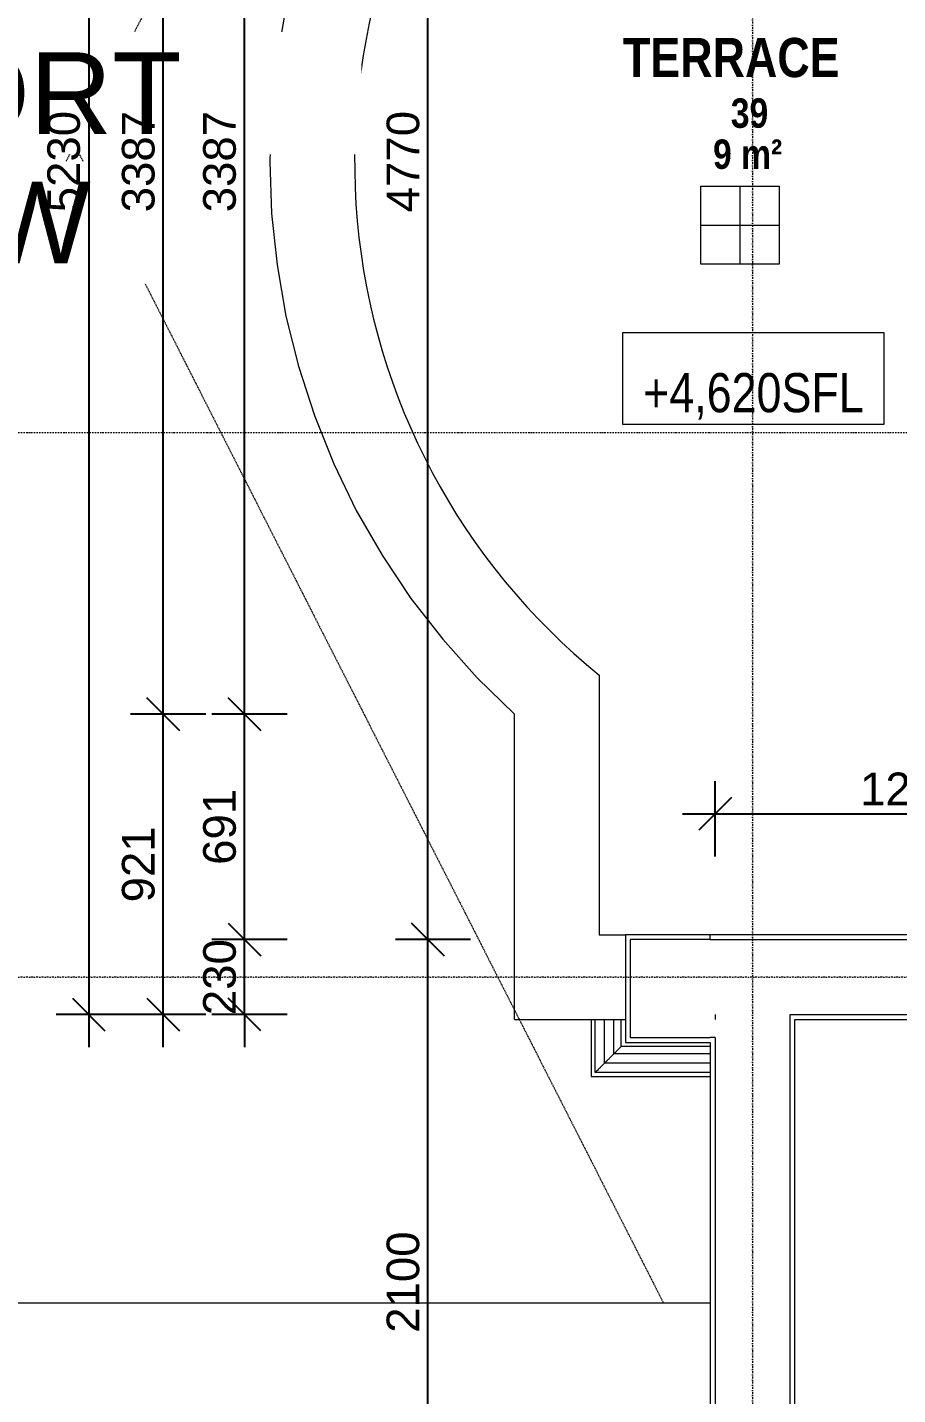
# Model space of a CAD drawing. Header units: millimetres. Extents: x -21051 to 202668, y -15646 to 13691.
# Drawn here: x 49164 to 51832, y -4788 to -596 of the extents above; entities that cross this region are included whole.
import ezdxf

# ---------------------------------------------------------------- set-up
doc = ezdxf.new("R2010")
doc.units = ezdxf.units.MM
for name, pattern in [('Dash dot', [15.875, 6.35, -4.7625, 0, -4.7625]), ('Hidden', [3, 2, -1]), ('TD_Level Line', [8, 4, -2, 0, -2])]:
    doc.linetypes.add(name, pattern=pattern)
for name, color, linetype, lineweight in [('A-ANNO-DIMS', 211, 'Continuous', 9), ('A-AREA-IDEN', 2, 'Continuous', 9), ('A-DETL-HDLN', 90, 'Hidden', 5), ('A-DETL-MBND', 5, 'Continuous', 5), ('A-WALL', 113, 'Continuous', 5), ('G-ANNO-DIMS', 111, 'Continuous', 9), ('G-ANNO-SYMB', 111, 'Continuous', 9), ('G-ANNO-TEXT', 231, 'Continuous', 9), ('I-WALL', 2, 'Continuous', 5), ('S-GRID', 1, 'Continuous', 9)]:
    doc.layers.add(name, color=color, linetype=linetype, lineweight=lineweight)
doc.layers.get('0').off()
doc.styles.add('Arial Narrow_1', font='ARIALN.TTF', dxfattribs={"height": 120})
doc.styles.add('Arial Narrow_B', font='ARIALNB.TTF', dxfattribs={"height": 90})
doc.styles.add('Arial Narrow_B_1', font='ARIALNB.TTF', dxfattribs={"height": 120})
doc.styles.add('Arial_2', font='arial.ttf', dxfattribs={"height": 180})
doc.styles.add('Arial_3', font='arial.ttf', dxfattribs={"height": 100})
doc.dimstyles.new('Arial_1_0', dxfattribs={"dimscale": 304.8, "dimtxt": 102.02594, "dimasz": 0.328084, "dimexe": 0.328084, "dimexo": 0.0625, "dimgap": 0.082021, "dimtad": 1, "dimdec": 0, "dimzin": 0, "dimdsep": 46, "dimtxsty": 'Arial_3', "dimblk1": 'OBLIQUE', "dimblk2": 'OBLIQUE', "dimsah": 1, "dimcen": 0.09, "dimdle": 0.328084, "dimazin": 0, "dimtfac": 1, "dimtdec": 4, "dimtix": 1, "dimtmove": 0, "dimatfit": 3, "dimfxl": 0.492126, "dimfxlon": 1, "dimtvp": 1, "dimtolj": 1, "dimtzin": 0, "dimarcsym": 2})
doc.dimstyles.new('Arial_1_0_2', dxfattribs={"dimscale": 304.8, "dimtxt": 102.02594, "dimasz": 0.328084, "dimexe": 0.328084, "dimexo": 0.0625, "dimgap": 0.082021, "dimtad": 1, "dimdec": 0, "dimzin": 0, "dimdsep": 46, "dimtxsty": 'Arial_3', "dimblk1": 'OBLIQUE', "dimblk2": 'OBLIQUE', "dimsah": 1, "dimcen": 0.09, "dimdle": 0.328084, "dimazin": 0, "dimtfac": 1, "dimtdec": 4, "dimtix": 1, "dimtmove": 2, "dimatfit": 3, "dimfxl": 0.492126, "dimfxlon": 1, "dimtvp": 1, "dimtolj": 1, "dimtzin": 0, "dimarcsym": 2})

# ---------------------------------------------------------------- blocks, each defined once
blk = doc.blocks.new('Room Tag B - Medium_rfaX - Name and Number-1261570-01_First floor')
at = {"layer": 'A-AREA-IDEN'}
for p, q in [((-2.752, -5.004), (-2.752, -2.604)), ((-2.752, -2.604), (-0.352, -2.604)), ((-1.552, -2.604), (-1.552, -5.004)), ((-0.352, -2.604), (-0.352, -5.004)), ((-2.752, -3.804), (-0.352, -3.804)), ((-0.352, -5.004), (-2.752, -5.004))]:
    blk.add_line(p, q, dxfattribs=at)
blk = doc.blocks.new('_Oblique')
at = {"color": 0, "linetype": 'ByBlock', "lineweight": -2}
blk.add_line((-0.5, -0.5), (0.5, 0.5), dxfattribs=at)
blk = doc.blocks.new('*D881')
at = {"layer": 'A-ANNO-DIMS', "color": 0, "lineweight": -2, "transparency": 16777216}
for p, q in [((50391.9, -5592.7), (50391.9, -3292.7)), ((50522.8, -3392.7), (50291.9, -3392.7)), ((50522.8, -5492.7), (50291.9, -5492.7))]:
    blk.add_line(p, q, dxfattribs=at)
at = {"layer": 'Defpoints', "color": 0, "transparency": 16777216}
for p in [(50391.9, -3392.7), (50541.9, -3392.7), (50541.9, -5492.7)]:
    blk.add_point(p, dxfattribs=at)
at = {"layer": 'A-ANNO-DIMS', "color": 0, "lineweight": -2, "transparency": 16777216, "xscale": 100, "yscale": 100, "zscale": 100}
for p, rotation in [((50391.9, -3392.7), 90), ((50391.9, -5492.7), 270)]:
    blk.add_blockref('_Oblique', p, dxfattribs=dict(at, rotation=rotation))
at = {"layer": 'A-ANNO-DIMS', "color": 0, "transparency": 16777216, "insert": (50315.8, -4442.7), "char_height": 100, "width": 369.177, "attachment_point": 5, "rotation": 90, "style": 'Arial_3'}
blk.add_mtext('\\A1;2100', dxfattribs=at)
blk = doc.blocks.new('*D882')
at = {"layer": 'A-ANNO-DIMS', "color": 0, "lineweight": -2, "transparency": 16777216}
for p, q in [((50391.9, -3492.7), (50391.9, 1477.3)), ((50522.8, 1377.3), (50291.9, 1377.3)), ((50522.8, -3392.7), (50291.9, -3392.7))]:
    blk.add_line(p, q, dxfattribs=at)
at = {"layer": 'Defpoints', "color": 0, "transparency": 16777216}
for p in [(50391.9, 1377.3), (50541.9, 1377.3), (50541.9, -3392.7)]:
    blk.add_point(p, dxfattribs=at)
at = {"layer": 'A-ANNO-DIMS', "color": 0, "lineweight": -2, "transparency": 16777216, "xscale": 100, "yscale": 100, "zscale": 100}
for p, rotation in [((50391.9, 1377.3), 90), ((50391.9, -3392.7), 270)]:
    blk.add_blockref('_Oblique', p, dxfattribs=dict(at, rotation=rotation))
at = {"layer": 'A-ANNO-DIMS', "color": 0, "transparency": 16777216, "insert": (50315.8, -1007.7), "char_height": 100, "width": 369.177, "attachment_point": 5, "rotation": 90, "style": 'Arial_3'}
blk.add_mtext('\\A1;4770', dxfattribs=at)
blk = doc.blocks.new('*D1015')
at = {"layer": 'A-ANNO-DIMS', "color": 0, "lineweight": -2, "transparency": 16777216}
for p, q in [((52472, -2876.4), (52472, -3107.4)), ((51272, -3138.3), (51272, -2907.4)), ((51172, -3007.4), (52572, -3007.4))]:
    blk.add_line(p, q, dxfattribs=at)
at = {"layer": 'Defpoints', "color": 0, "transparency": 16777216}
for p in [(52472, -2857.4), (52472, -3007.4), (51272, -3157.4)]:
    blk.add_point(p, dxfattribs=at)
at = {"layer": 'A-ANNO-DIMS', "color": 0, "lineweight": -2, "transparency": 16777216, "xscale": 100, "yscale": 100, "zscale": 100, "rotation": 180}
blk.add_blockref('_Oblique', (51272, -3007.4), dxfattribs=at)
at = {"layer": 'A-ANNO-DIMS', "color": 0, "lineweight": -2, "transparency": 16777216, "xscale": 100, "yscale": 100, "zscale": 100}
blk.add_blockref('_Oblique', (52472, -3007.4), dxfattribs=at)
at = {"layer": 'A-ANNO-DIMS', "color": 0, "transparency": 16777216, "insert": (51872, -2931.3), "char_height": 100, "width": 369.177, "attachment_point": 5, "style": 'Arial_3'}
blk.add_mtext('\\A1;1200', dxfattribs=at)
blk = doc.blocks.new('*D1137')
at = {"layer": 'A-ANNO-DIMS', "color": 0, "lineweight": -2, "transparency": 16777216}
for p, q in [((49829.5, -3392.7), (49829.5, -3292.7)), ((49960.5, -3392.7), (49729.5, -3392.7)), ((49829.5, -3622.7), (49829.5, -3392.7)), ((49960.5, -3622.7), (49729.5, -3622.7)), ((49829.5, -3622.7), (49829.5, -3722.7))]:
    blk.add_line(p, q, dxfattribs=at)
at = {"layer": 'Defpoints', "color": 0, "transparency": 16777216}
for p in [(49829.5, -3392.7), (49979.5, -3392.7), (49979.5, -3622.7)]:
    blk.add_point(p, dxfattribs=at)
at = {"layer": 'A-ANNO-DIMS', "color": 0, "lineweight": -2, "transparency": 16777216, "xscale": 100, "yscale": 100, "zscale": 100}
for p, rotation in [((49829.5, -3392.7), 270), ((49829.5, -3622.7), 90)]:
    blk.add_blockref('_Oblique', p, dxfattribs=dict(at, rotation=rotation))
at = {"layer": 'A-ANNO-DIMS', "color": 0, "transparency": 16777216, "insert": (49753.4, -3507.7), "char_height": 100, "width": 276.883, "attachment_point": 5, "rotation": 90, "style": 'Arial_3'}
blk.add_mtext('\\A1;230', dxfattribs=at)
blk = doc.blocks.new('*D1138')
at = {"layer": 'A-ANNO-DIMS', "color": 0, "lineweight": -2, "transparency": 16777216}
for p, q in [((49829.5, -3492.7), (49829.5, -2601.4)), ((49960.5, -2701.4), (49729.5, -2701.4)), ((49960.5, -3392.7), (49729.5, -3392.7))]:
    blk.add_line(p, q, dxfattribs=at)
at = {"layer": 'Defpoints', "color": 0, "transparency": 16777216}
for p in [(49829.5, -2701.4), (49979.5, -2701.4), (49979.5, -3392.7)]:
    blk.add_point(p, dxfattribs=at)
at = {"layer": 'A-ANNO-DIMS', "color": 0, "lineweight": -2, "transparency": 16777216, "xscale": 100, "yscale": 100, "zscale": 100}
for p, rotation in [((49829.5, -2701.4), 90), ((49829.5, -3392.7), 270)]:
    blk.add_blockref('_Oblique', p, dxfattribs=dict(at, rotation=rotation))
at = {"layer": 'A-ANNO-DIMS', "color": 0, "transparency": 16777216, "insert": (49753.4, -3047), "char_height": 100, "width": 276.883, "attachment_point": 5, "rotation": 90, "style": 'Arial_3'}
blk.add_mtext('\\A1;691', dxfattribs=at)
blk = doc.blocks.new('*D1139')
at = {"layer": 'A-ANNO-DIMS', "color": 0, "lineweight": -2, "transparency": 16777216}
for p, q in [((49829.5, -2801.4), (49829.5, 786)), ((49960.5, 686), (49729.5, 686)), ((49960.5, -2701.4), (49729.5, -2701.4))]:
    blk.add_line(p, q, dxfattribs=at)
at = {"layer": 'Defpoints', "color": 0, "transparency": 16777216}
for p in [(49829.5, 686), (49979.5, 686), (49979.5, -2701.4)]:
    blk.add_point(p, dxfattribs=at)
at = {"layer": 'A-ANNO-DIMS', "color": 0, "lineweight": -2, "transparency": 16777216, "xscale": 100, "yscale": 100, "zscale": 100}
for p, rotation in [((49829.5, 686), 90), ((49829.5, -2701.4), 270)]:
    blk.add_blockref('_Oblique', p, dxfattribs=dict(at, rotation=rotation))
at = {"layer": 'A-ANNO-DIMS', "color": 0, "transparency": 16777216, "insert": (49753.4, -1007.7), "char_height": 100, "width": 369.177, "attachment_point": 5, "rotation": 90, "style": 'Arial_3'}
blk.add_mtext('\\A1;3387', dxfattribs=at)
blk = doc.blocks.new('*D1142')
at = {"layer": 'A-ANNO-DIMS', "color": 0, "lineweight": -2, "transparency": 16777216}
for p, q in [((49580.4, -3722.7), (49580.4, -2601.4)), ((49711.3, -2701.4), (49480.4, -2701.4)), ((49711.3, -3622.7), (49480.4, -3622.7))]:
    blk.add_line(p, q, dxfattribs=at)
at = {"layer": 'Defpoints', "color": 0, "transparency": 16777216}
for p in [(49580.4, -2701.4), (49730.4, -2701.4), (49730.4, -3622.7)]:
    blk.add_point(p, dxfattribs=at)
at = {"layer": 'A-ANNO-DIMS', "color": 0, "lineweight": -2, "transparency": 16777216, "xscale": 100, "yscale": 100, "zscale": 100}
for p, rotation in [((49580.4, -2701.4), 90), ((49580.4, -3622.7), 270)]:
    blk.add_blockref('_Oblique', p, dxfattribs=dict(at, rotation=rotation))
at = {"layer": 'A-ANNO-DIMS', "color": 0, "transparency": 16777216, "insert": (49504.3, -3162), "char_height": 100, "width": 276.883, "attachment_point": 5, "rotation": 90, "style": 'Arial_3'}
blk.add_mtext('\\A1;921', dxfattribs=at)
blk = doc.blocks.new('*D1143')
at = {"layer": 'A-ANNO-DIMS', "color": 0, "lineweight": -2, "transparency": 16777216}
for p, q in [((49580.4, -2801.4), (49580.4, 786)), ((49711.3, 686), (49480.4, 686)), ((49711.3, -2701.4), (49480.4, -2701.4))]:
    blk.add_line(p, q, dxfattribs=at)
at = {"layer": 'Defpoints', "color": 0, "transparency": 16777216}
for p in [(49580.4, 686), (49730.4, 686), (49730.4, -2701.4)]:
    blk.add_point(p, dxfattribs=at)
at = {"layer": 'A-ANNO-DIMS', "color": 0, "lineweight": -2, "transparency": 16777216, "xscale": 100, "yscale": 100, "zscale": 100}
for p, rotation in [((49580.4, 686), 90), ((49580.4, -2701.4), 270)]:
    blk.add_blockref('_Oblique', p, dxfattribs=dict(at, rotation=rotation))
at = {"layer": 'A-ANNO-DIMS', "color": 0, "transparency": 16777216, "insert": (49504.3, -1007.7), "char_height": 100, "width": 369.177, "attachment_point": 5, "rotation": 90, "style": 'Arial_3'}
blk.add_mtext('\\A1;3387', dxfattribs=at)
blk = doc.blocks.new('*D1145')
at = {"layer": 'A-ANNO-DIMS', "color": 0, "lineweight": -2, "transparency": 16777216}
for p, q in [((49351.7, 1707.3), (49351.7, -3722.7)), ((49482.6, 1607.3), (49251.7, 1607.3)), ((49482.6, -3622.7), (49251.7, -3622.7))]:
    blk.add_line(p, q, dxfattribs=at)
at = {"layer": 'Defpoints', "color": 0, "transparency": 16777216}
for p in [(49501.7, 1607.3), (49351.7, -3622.7), (49501.7, -3622.7)]:
    blk.add_point(p, dxfattribs=at)
at = {"layer": 'A-ANNO-DIMS', "color": 0, "lineweight": -2, "transparency": 16777216, "xscale": 100, "yscale": 100, "zscale": 100}
for p, rotation in [((49351.7, 1607.3), 90), ((49351.7, -3622.7), 270)]:
    blk.add_blockref('_Oblique', p, dxfattribs=dict(at, rotation=rotation))
at = {"layer": 'A-ANNO-DIMS', "color": 0, "transparency": 16777216, "insert": (49275.6, -1007.7), "char_height": 100, "width": 369.177, "attachment_point": 5, "rotation": 90, "style": 'Arial_3'}
blk.add_mtext('\\A1;5230', dxfattribs=at)
blk = doc.blocks.new('Spot Elevations - _-1243852-01_First floor')
at = {"layer": 'G-ANNO-DIMS'}
for p, q in [((-4, 0), (-4, 2.8125)), ((-4, 2.8125), (4, 2.8125)), ((4, 2.8125), (4, 0)), ((4, 0), (-4, 0))]:
    blk.add_line(p, q, dxfattribs=at)

msp = doc.modelspace()

# ---------------------------------------------------------------- linework, layer by layer
at = {"layer": 'A-DETL-HDLN'}
for p, q in [((47432.2, -4507.7), (51131.8, 2492.3)), ((47554.6, 2492.3), (51114.4, -4507.7)), ((51257, -4507.7), (47432.2, -4507.7))]:
    msp.add_line(p, q, dxfattribs=at)
at = {"layer": 'A-DETL-MBND'}
for p, q in [((50917, -2582), (50917, -3377.7)), ((50657, -3637.7), (50657, -2701.4)), ((50917, -3377.7), (50997, -3377.7)), ((50657, -3637.7), (50997, -3637.7))]:
    msp.add_line(p, q, dxfattribs=at)
at = {"layer": 'A-DETL-MBND', "flags": 128}
msp.add_lwpolyline([(49956.5, -534.4), (49929.1, -690.9), (49912.5, -848.9), (49907, -1007.7), (49912.5, -1166.5), (49929.1, -1324.5), (49956.5, -1481), (49994.8, -1635.2), (50043.6, -1786.4), (50102.9, -1933.8), (50172.2, -2076.8), (50251.3, -2214.6), (50339.8, -2346.6), (50437.2, -2472.1), (50543.1, -2590.6), (50657, -2701.4)], dxfattribs=at)
at = {"layer": 'A-DETL-MBND'}
msp.add_arc((52194.4, -1007.7), 2027.4, 139.3159, 230.9444, dxfattribs=at)
at = {"layer": 'A-WALL', "lineweight": 18}
for p, q in [((51257, -3377.7), (50997, -3377.7)), ((50997, -3377.7), (50997, -3707.7)), ((51012, -3392.7), (51012, -3692.7)), ((51257, -3392.7), (51012, -3392.7)), ((51257, -3392.7), (51272, -3392.7)), ((51272, -3392.7), (52472, -3392.7)), ((51272, -3622.7), (51272, -3637.7)), ((51502, -3622.7), (57272, -3622.7)), ((51502, -5477.7), (51502, -3622.7)), ((50997, -3707.7), (51257, -3707.7)), ((51012, -3692.7), (51257, -3692.7)), ((51272, -3692.7), (51257, -3692.7)), ((51272, -3692.7), (51272, -5477.7))]:
    msp.add_line(p, q, dxfattribs=at)
at = {"layer": 'A-WALL'}
for p, q in [((51257, -3392.7), (51257, -3377.7)), ((50892, -3637.7), (50892, -3812.7)), ((50904.5, -3800.2), (50904.5, -3637.7)), ((50932.9, -3771.8), (50932.9, -3637.7)), ((50962, -3742.7), (50962, -3637.7)), ((50984.5, -3720.2), (50984.5, -3637.7)), ((51257, -3720.2), (50984.5, -3720.2)), ((51257, -3771.8), (50932.9, -3771.8)), ((51257, -3742.7), (50962, -3742.7)), ((50892, -3812.7), (51257, -3812.7)), ((51257, -3800.2), (50904.5, -3800.2))]:
    msp.add_line(p, q, dxfattribs=at)
for points, knots in [([(50984.5, -3720.2), (50984.5, -3720.2), (50984.1, -3720.6), (50982.8, -3721.8), (50981.5, -3723.1), (50980.2, -3724.5), (50978.9, -3725.7), (50977.6, -3727.1), (50975.7, -3728.9), (50973.7, -3731), (50972, -3732.7), (50970.2, -3734.5), (50966.9, -3737.8), (50964, -3740.7), (50962, -3742.7)], [0, 0, 0, 0, 0.166667, 0.25, 0.333333, 0.416667, 0.458333, 0.5, 0.583333, 0.666667, 0.708333, 0.75, 0.833333, 1, 1, 1, 1]), ([(50962, -3742.7), (50959, -3745.6), (50953.3, -3751.4), (50947, -3757.7), (50942.7, -3762), (50938.8, -3765.9), (50935.1, -3769.6), (50933.4, -3771.3), (50932.9, -3771.8)], [0, 0, 0, 0, 0.2, 0.4, 0.5, 0.6, 0.8, 1, 1, 1, 1])]:
    msp.add_open_spline(points, degree=3, knots=knots, dxfattribs=at)
msp.add_open_spline([(50932.9, -3771.8), (50931.4, -3773.2), (50928.1, -3776.6), (50921.4, -3783.3), (50913.5, -3791.2), (50907.6, -3797.1), (50904.5, -3800.2)], degree=3, dxfattribs=at)
at = {"layer": 'G-ANNO-SYMB', "linetype": 'TD_Level Line', "lineweight": 18}
msp.add_line((74727.3, -1838.8), (44837.8, -1838.8), dxfattribs=at)
at = {"layer": 'I-WALL', "lineweight": 18}
for p, q in [((52457, -3377.7), (51257, -3377.7)), ((51517, -3637.7), (57257, -3637.7)), ((51517, -5492.7), (51517, -3637.7)), ((51257, -3707.7), (51257, -5492.7))]:
    msp.add_line(p, q, dxfattribs=at)
at = {"layer": 'S-GRID', "linetype": 'Dash dot', "lineweight": 18}
for p, q in [((51387, 9294.4), (51387, -11707.8)), ((71865.6, -3507.7), (47999.8, -3507.7))]:
    msp.add_line(p, q, dxfattribs=at)

# ---------------------------------------------------------------- block references
at = {"layer": 'A-AREA-IDEN', "xscale": 99.99999999999994, "yscale": 99.99999999999994, "zscale": 99.99999999999994}
msp.add_blockref('Room Tag B - Medium_rfaX - Name and Number-1261570-01_First floor', (51503.7, -822.1), dxfattribs=at)
at = {"layer": 'G-ANNO-DIMS', "xscale": 99.99999999999994, "yscale": 99.99999999999994, "zscale": 99.99999999999994}
msp.add_blockref('Spot Elevations - _-1243852-01_First floor', (51389.8, -1813.1), dxfattribs=at)

# ---------------------------------------------------------------- texts
at = {"layer": 'A-AREA-IDEN', "attachment_point": 1}
for s, insert, char_height, width, style in [('TERRACE', (50989.7, -628.7), 120, 865.822, 'Arial Narrow_B_1'), ('39', (51320.4, -813.9), 90, 144.304, 'Arial Narrow_B'), ('9 m²', (51265.9, -939.9), 90, 256.54, 'Arial Narrow_B')]:
    msp.add_mtext(s, dxfattribs=dict(at, insert=insert, char_height=char_height, width=width, style=style))
at = {"layer": 'G-ANNO-DIMS', "insert": (51051.4, -1656), "char_height": 120, "width": 812.014, "attachment_point": 1, "line_spacing_factor": 0.974696, "style": 'Arial Narrow_1'}
msp.add_mtext('+4,620SFL', dxfattribs=at)

# ---------------------------------------------------------------- dimensions: what is measured, and where the dimension line sits
at = {"layer": 'A-ANNO-DIMS'}
for base, p1, p2, dimstyle, override, picture, middle in [((50391.9, 1377.3), (50541.9, -3392.7), (50541.9, 1377.3), 'Arial_1_0', {"dimpost": '<>', "dimfxl": 4770}, '*D882', (50315.8, -1007.7)), ((49580.4, -2701.4), (49730.4, -3622.7), (49730.4, -2701.4), 'Arial_1_0_2', {"dimpost": '<>', "dimfxl": 921.291719}, '*D1142', (49504.3, -3162)), ((49829.5, -2701.4), (49979.5, -3392.7), (49979.5, -2701.4), 'Arial_1_0_2', {"dimpost": '<>', "dimfxl": 691.291719}, '*D1138', (49753.4, -3047)), ((49829.5, -3392.7), (49979.5, -3622.7), (49979.5, -3392.7), 'Arial_1_0_2', {"dimpost": '<>', "dimfxl": 230}, '*D1137', (49753.4, -3507.7)), ((50391.9, -3392.7), (50541.9, -5492.7), (50541.9, -3392.7), 'Arial_1_0', {"dimpost": '<>', "dimfxl": 2100}, '*D881', (50315.8, -4442.7))]:
    dim = msp.add_linear_dim(base=base, p1=p1, p2=p2, angle=90, dimstyle=dimstyle, override=override, dxfattribs=at)
    dim.commit()
    dim.dimension.update_dxf_attribs({"geometry": picture, "text_midpoint": middle})
dim = msp.add_linear_dim(base=(52472, -3007.4), p1=(51272, -3157.4), p2=(52472, -2857.4), dimstyle='Arial_1_0', override={"dimpost": '<>', "dimfxl": 1236.931688}, dxfattribs=at)
dim.commit()
dim.dimension.update_dxf_attribs({"geometry": '*D1015', "text_midpoint": (51872, -2931.3)})

# ---------------------------------------------------------------- next in the draw order: texts
at = {"layer": 'G-ANNO-TEXT', "color": 7, "char_height": 250, "attachment_point": 1, "style": 'Arial_2', "bg_fill": 3, "box_fill_scale": 1.25, "bg_fill_color": 256, "bg_fill_true_color": 13158600, "bg_fill_transparency": 0}
for s, insert, width in [('CAR PORT ', (47832.3, -672.7), 2292.826), ('BELOW', (48096.9, -1069.5), 1539.24)]:
    msp.add_mtext(s, dxfattribs=dict(at, insert=insert, width=width))

# ---------------------------------------------------------------- next in the draw order: dimensions: what is measured, and where the dimension line sits
at = {"layer": 'A-ANNO-DIMS'}
for base, p1, p2, override, picture, middle in [((49351.7, -3622.7), (49501.7, 1607.3), (49501.7, -3622.7), {"dimpost": '<>', "dimfxl": 5230}, '*D1145', (49275.6, -1007.7)), ((49580.4, 686), (49730.4, -2701.4), (49730.4, 686), {"dimpost": '<>', "dimfxl": 3387.416562}, '*D1143', (49504.3, -1007.7)), ((49829.5, 686), (49979.5, -2701.4), (49979.5, 686), {"dimpost": '<>', "dimfxl": 3387.416562}, '*D1139', (49753.4, -1007.7))]:
    dim = msp.add_linear_dim(base=base, p1=p1, p2=p2, angle=90, dimstyle='Arial_1_0_2', override=override, dxfattribs=at)
    dim.commit()
    dim.dimension.update_dxf_attribs({"geometry": picture, "text_midpoint": middle})

doc.saveas('drawing.dxf')
